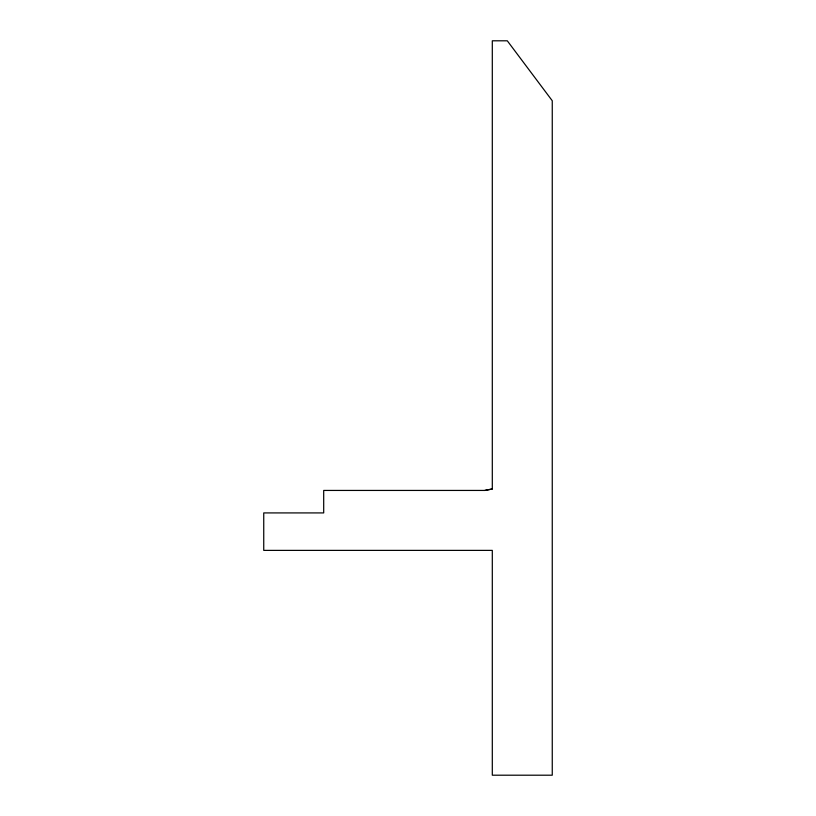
<?xml version="1.0" encoding="UTF-8"?>
<svg xmlns="http://www.w3.org/2000/svg" width="816" height="816" viewBox="0 0 816 816"><rect width="100%" height="100%" fill="white"/><g stroke="black" fill="none" stroke-linecap="round" stroke-linejoin="round"><path stroke-width="1.22" d="M492.303 488.978L484.816 490.436L323.697 490.436L323.697 512.917L263.741 512.917L263.741 550.382L492.303 550.382L492.303 775.2L552.259 775.2L552.259 100.756L507.297 40.8L492.303 40.8L492.303 488.978L484.816 490.436"/></g></svg>
